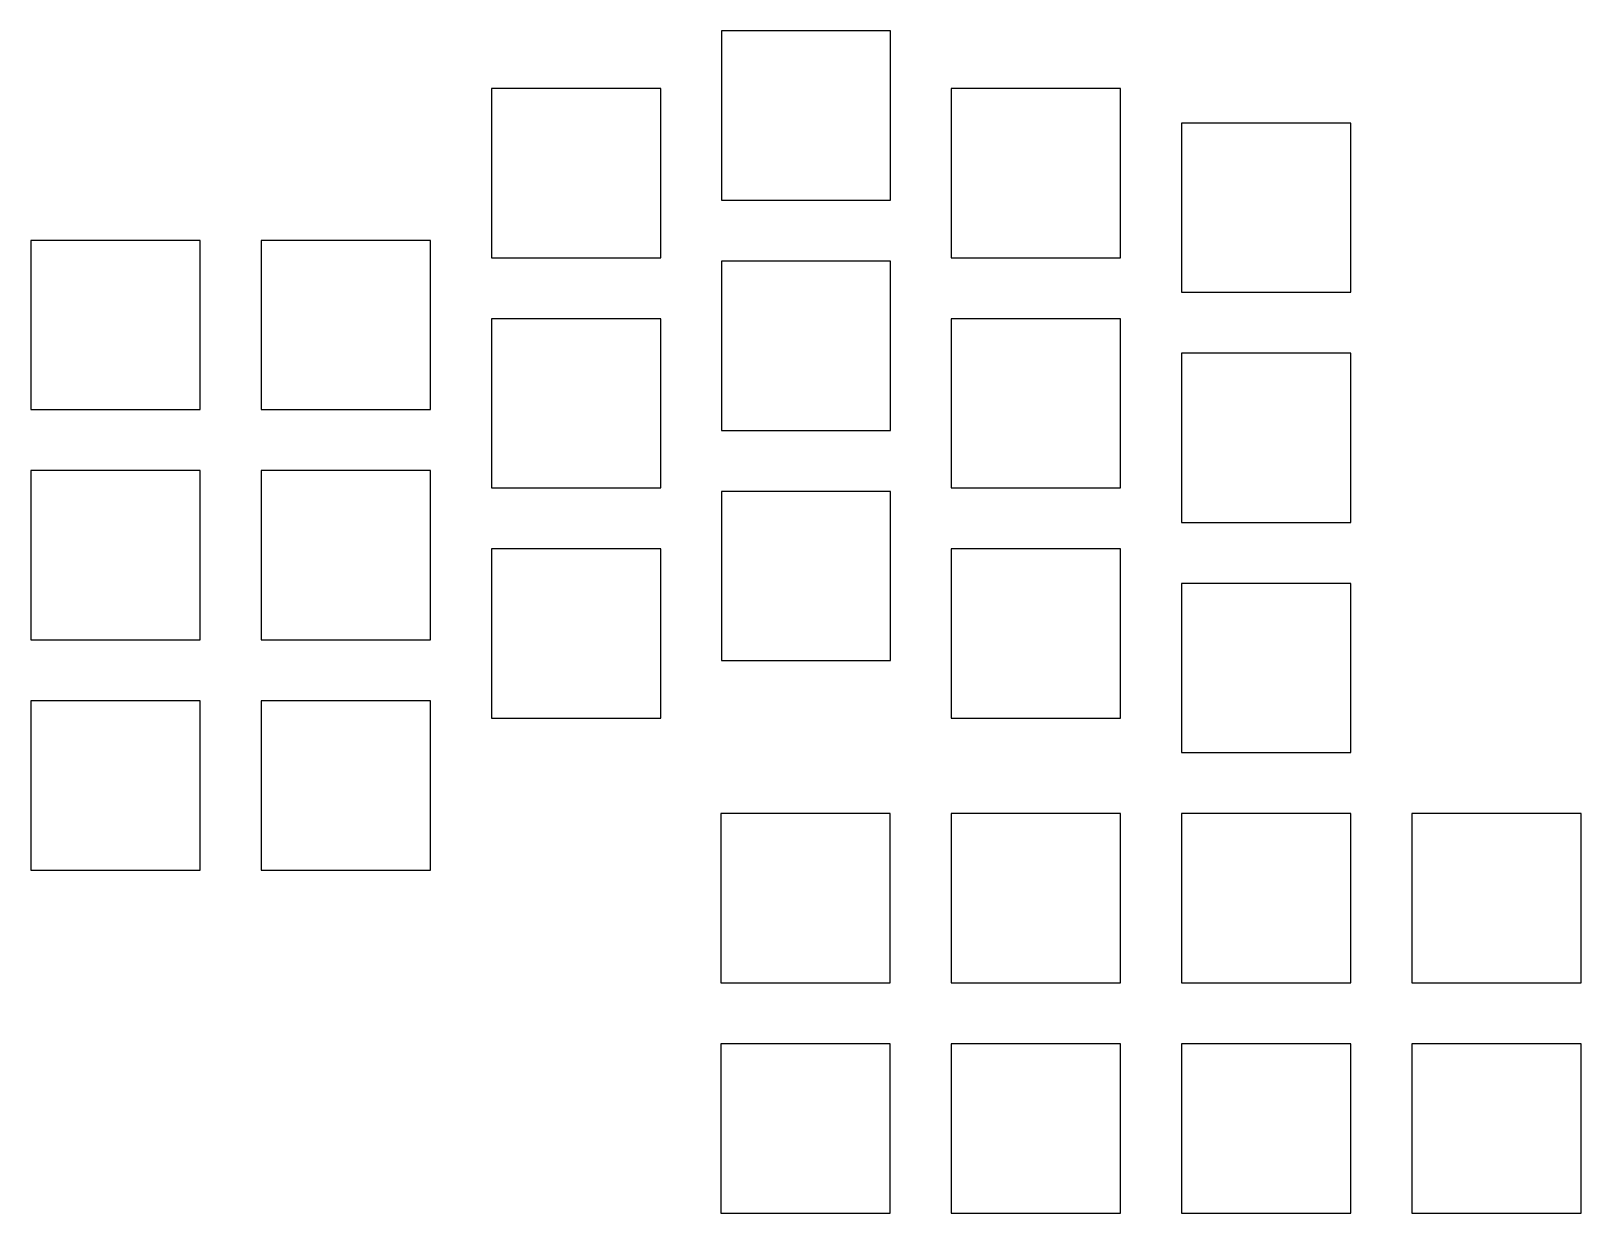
# Model space of a CAD drawing. Header units: millimetres. Extents: x 12 to 140, y -35 to 62.
import ezdxf

# ---------------------------------------------------------------- set-up
doc = ezdxf.new("R2010")
doc.units = ezdxf.units.MM

msp = doc.modelspace()

# ---------------------------------------------------------------- linework, layer by layer
for p, q in [((83.15, 62.4355), (69.15, 62.4355)), ((69.15, 62.4355), (69.15, 48.4355)), ((83.15, 48.4355), (83.15, 62.4355)), ((64.15, 57.673), (50.15, 57.673)), ((50.15, 57.673), (50.15, 43.673)), ((64.15, 43.673), (64.15, 57.673)), ((102.15, 57.673), (88.15, 57.673)), ((88.15, 57.673), (88.15, 43.673)), ((102.15, 43.673), (102.15, 57.673)), ((121.2, 54.8155), (107.2, 54.8155)), ((107.2, 54.8155), (107.2, 40.8155)), ((121.2, 40.8155), (121.2, 54.8155)), ((69.15, 48.4355), (83.15, 48.4355)), ((26.05, 45.1), (12.05, 45.1)), ((12.05, 45.1), (12.05, 31.1)), ((26.05, 31.1), (26.05, 45.1)), ((45.1, 45.1), (31.1, 45.1)), ((31.1, 45.1), (31.1, 31.1)), ((45.1, 31.1), (45.1, 45.1)), ((50.15, 43.673), (64.15, 43.673)), ((88.15, 43.673), (102.15, 43.673)), ((83.15, 43.3855), (69.15, 43.3855)), ((69.15, 43.3855), (69.15, 29.3855)), ((83.15, 29.3855), (83.15, 43.3855)), ((107.2, 40.8155), (121.2, 40.8155)), ((64.15, 38.623), (50.15, 38.623)), ((50.15, 38.623), (50.15, 24.623)), ((64.15, 24.623), (64.15, 38.623)), ((102.15, 38.623), (88.15, 38.623)), ((88.15, 38.623), (88.15, 24.623)), ((102.15, 24.623), (102.15, 38.623)), ((121.2, 35.7655), (107.2, 35.7655)), ((107.2, 35.7655), (107.2, 21.7655)), ((121.2, 21.7655), (121.2, 35.7655)), ((12.05, 31.1), (26.05, 31.1)), ((31.1, 31.1), (45.1, 31.1)), ((69.15, 29.3855), (83.15, 29.3855)), ((26.05, 26.05), (12.05, 26.05)), ((12.05, 26.05), (12.05, 12.05)), ((26.05, 12.05), (26.05, 26.05)), ((45.1, 26.05), (31.1, 26.05)), ((31.1, 26.05), (31.1, 12.05)), ((45.1, 12.05), (45.1, 26.05)), ((50.15, 24.623), (64.15, 24.623)), ((88.15, 24.623), (102.15, 24.623)), ((83.15, 24.3355), (69.15, 24.3355)), ((69.15, 24.3355), (69.15, 10.3355)), ((83.15, 10.3355), (83.15, 24.3355)), ((107.2, 21.7655), (121.2, 21.7655)), ((64.15, 19.573), (50.15, 19.573)), ((50.15, 19.573), (50.15, 5.573)), ((64.15, 5.573), (64.15, 19.573)), ((102.15, 19.573), (88.15, 19.573)), ((88.15, 19.573), (88.15, 5.573)), ((102.15, 5.573), (102.15, 19.573)), ((121.2, 16.7155), (107.2, 16.7155)), ((107.2, 16.7155), (107.2, 2.7155)), ((121.2, 2.7155), (121.2, 16.7155)), ((12.05, 12.05), (26.05, 12.05)), ((31.1, 12.05), (45.1, 12.05)), ((69.15, 10.3355), (83.15, 10.3355)), ((26.05, 7), (12.05, 7)), ((12.05, 7), (12.05, -7)), ((26.05, -7), (26.05, 7)), ((45.1, 7), (31.1, 7)), ((31.1, 7), (31.1, -7)), ((45.1, -7), (45.1, 7)), ((50.15, 5.573), (64.15, 5.573)), ((88.15, 5.573), (102.15, 5.573)), ((107.2, 2.7155), (121.2, 2.7155)), ((83.1, -2.3345), (69.1, -2.3345)), ((69.1, -2.3345), (69.1, -16.3345)), ((83.1, -16.3345), (83.1, -2.3345)), ((102.15, -2.3345), (88.15, -2.3345)), ((88.15, -2.3345), (88.15, -16.3345)), ((102.15, -16.3345), (102.15, -2.3345)), ((121.2, -2.3345), (107.2, -2.3345)), ((107.2, -2.3345), (107.2, -16.3345)), ((121.2, -16.3345), (121.2, -2.3345)), ((140.25, -2.3345), (126.25, -2.3345)), ((126.25, -2.3345), (126.25, -16.3345)), ((140.25, -16.3345), (140.25, -2.3345)), ((12.05, -7), (26.05, -7)), ((31.1, -7), (45.1, -7)), ((69.1, -16.3345), (83.1, -16.3345)), ((88.15, -16.3345), (102.15, -16.3345)), ((107.2, -16.3345), (121.2, -16.3345)), ((126.25, -16.3345), (140.25, -16.3345)), ((83.1, -21.3845), (69.1, -21.3845)), ((69.1, -21.3845), (69.1, -35.3845)), ((83.1, -35.3845), (83.1, -21.3845)), ((102.15, -21.3845), (88.15, -21.3845)), ((88.15, -21.3845), (88.15, -35.3845)), ((102.15, -35.3845), (102.15, -21.3845)), ((121.2, -21.3845), (107.2, -21.3845)), ((107.2, -21.3845), (107.2, -35.3845)), ((121.2, -35.3845), (121.2, -21.3845)), ((140.25, -21.3845), (126.25, -21.3845)), ((126.25, -21.3845), (126.25, -35.3845)), ((140.25, -35.3845), (140.25, -21.3845)), ((69.1, -35.3845), (83.1, -35.3845)), ((88.15, -35.3845), (102.15, -35.3845)), ((107.2, -35.3845), (121.2, -35.3845)), ((126.25, -35.3845), (140.25, -35.3845))]:
    msp.add_line(p, q)

doc.saveas('drawing.dxf')
